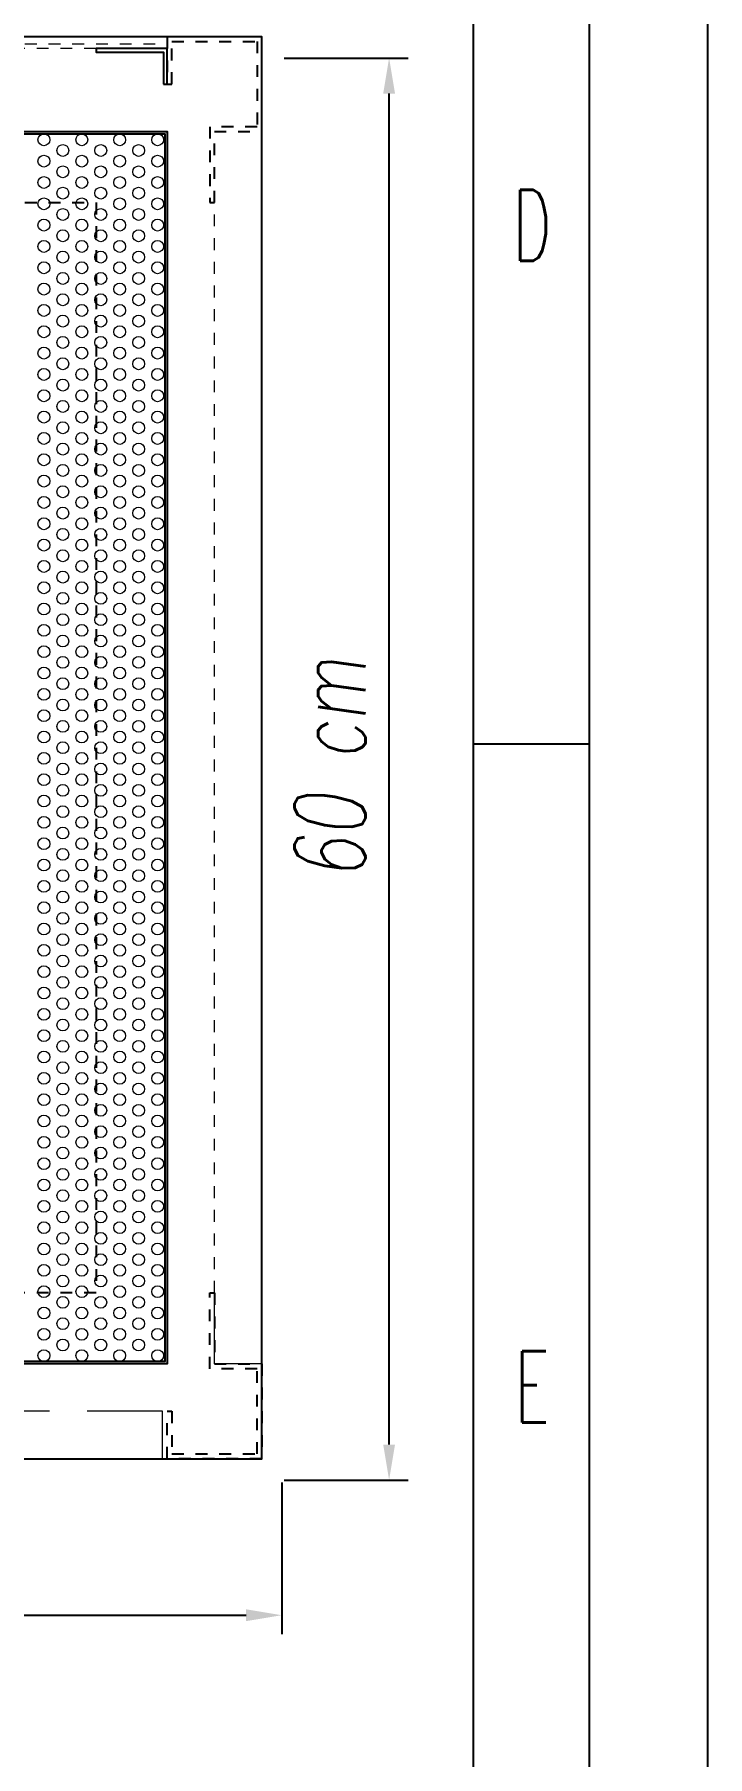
# Model space of a CAD drawing. Header units: millimetres. Extents: x 9130 to 9550, y -18883 to -17651.
# Drawn here: x 9521.3 to 9549.7, y -18825.1 to -18752.4 of the extents above; entities that cross this region are included whole.
import ezdxf

# ---------------------------------------------------------------- set-up
doc = ezdxf.new("R2010")
doc.units = ezdxf.units.MM
doc.linetypes.add('EPL_DASH', pattern=[1, 0.5, -0.5])
doc.linetypes.add('HIDDEN2', pattern=[4.7625, 3.175, -1.5875])
for name, color, linetype in [('00 uvodnice', 82, 'Continuous'), ('01-KOSTUR ORMARA', 7, 'Continuous'), ('OO cn60', 1, 'Continuous')]:
    doc.layers.add(name, color=color, linetype=linetype)
doc.layers.add('PDF14_Geometry', color=7, linetype='Continuous', true_color=0x58595a)
doc.styles.add('KOTE ZA MONNTAZU', font='simplex.shx', dxfattribs={"width": 0.7, "oblique": 8, "height": 3})
doc.styles.add('simboli', font='symbol.ttf', dxfattribs={"width": 0.6, "height": 2.2})
doc.dimstyles.new('Copy of KOTE ZA MONTAZU u cm', dxfattribs={"dimscale": 0, "dimtxt": 3, "dimasz": 1.5, "dimexe": 0.8, "dimexo": 0.1, "dimgap": 1, "dimtad": 1, "dimdec": 1, "dimzin": 12, "dimdsep": 46, "dimtxsty": 'KOTE ZA MONNTAZU', "dimcen": 1.5, "dimclrt": 1, "dimadec": 0, "dimazin": 0, "dimtfac": 1, "dimtdec": 1, "dimtmove": 0, "dimatfit": 3, "dimfxl": 1, "dimtolj": 2, "dimtzin": 0, "dimarcsym": 0})

# ---------------------------------------------------------------- blocks, each defined once
blk = doc.blocks.new('Zaglavlje A3 prazno-Sue')
at = {"color": 7, "true_color": 0xffffff}
blk.add_lwpolyline([(0, 297), (420, 297), (420, 0), (0, 0)], close=True, dxfattribs=at)
at = {"layer": '01-KOSTUR ORMARA'}
blk.add_line((410.1, 100.188), (415, 100.188), dxfattribs=at)
blk.add_lwpolyline([(7, 292), (415, 292), (415, 5), (7, 5)], close=True, dxfattribs=at)
blk.add_lwpolyline([(7, 287.099), (410.1, 287.099), (410.1, 5)], dxfattribs=at)
at = {"layer": 'OO cn60', "color": 0, "linetype": 'Continuous', "char_height": 3, "width": 8.2385, "attachment_point": 2, "style": 'simboli'}
for s, insert in [('{\\Fsimplex|c238;D}', (412.593, 123.555)), ('{\\Fsimplex|c238;E}', (412.593, 74.55))]:
    blk.add_mtext(s, dxfattribs=dict(at, insert=insert))
blk = doc.blocks.new('*D655')
at = {"layer": '00 uvodnice', "color": 0, "linetype": 'Continuous', "lineweight": -2, "transparency": 16777216}
for p, q in [((9471.69, -18813.511), (9471.69, -18819.914)), ((9531.69, -18813.511), (9531.69, -18819.914)), ((9473.19, -18819.114), (9530.19, -18819.114))]:
    blk.add_line(p, q, dxfattribs=at)
at = {"layer": '00 uvodnice', "color": 0, "linetype": 'Continuous', "transparency": 16777216}
for points in [[(9473.19, -18818.864), (9473.19, -18819.364), (9471.69, -18819.114)], [(9530.19, -18818.864), (9530.19, -18819.364), (9531.69, -18819.114)]]:
    blk.add_solid(points, dxfattribs=at)
at = {"layer": 'Defpoints', "color": 0, "linetype": 'Continuous', "transparency": 16777216}
for p in [(9471.69, -18813.411), (9531.69, -18813.411), (9531.69, -18819.114)]:
    blk.add_point(p, dxfattribs=at)
at = {"layer": '00 uvodnice', "color": 1, "linetype": 'Continuous', "transparency": 16777216, "insert": (9501.69, -18816.614), "char_height": 3, "attachment_point": 5, "style": 'KOTE ZA MONNTAZU'}
blk.add_mtext('\\A2;60 cm', dxfattribs=at)
blk = doc.blocks.new('*D656')
at = {"layer": '00 uvodnice', "color": 0, "linetype": 'Continuous', "lineweight": -2, "transparency": 16777216}
for p, q in [((9531.79, -18753.411), (9537.024, -18753.411)), ((9536.224, -18811.911), (9536.224, -18754.911)), ((9531.79, -18813.411), (9537.024, -18813.411))]:
    blk.add_line(p, q, dxfattribs=at)
at = {"layer": '00 uvodnice', "color": 0, "linetype": 'Continuous', "transparency": 16777216}
for points in [[(9535.974, -18754.911), (9536.474, -18754.911), (9536.224, -18753.411)], [(9535.974, -18811.911), (9536.474, -18811.911), (9536.224, -18813.411)]]:
    blk.add_solid(points, dxfattribs=at)
at = {"layer": 'Defpoints', "color": 0, "linetype": 'Continuous', "transparency": 16777216}
for p in [(9531.69, -18753.411), (9536.224, -18753.411), (9531.69, -18813.411)]:
    blk.add_point(p, dxfattribs=at)
at = {"layer": '00 uvodnice', "color": 1, "linetype": 'Continuous', "transparency": 16777216, "insert": (9533.724, -18783.411), "char_height": 3, "attachment_point": 5, "rotation": 90, "style": 'KOTE ZA MONNTAZU'}
blk.add_mtext('\\A2;60 cm', dxfattribs=at)

msp = doc.modelspace()

# ---------------------------------------------------------------- linework, layer by layer
at = {"color": 4, "linetype": 'EPL_DASH'}
for points in [[(9530.852, -18752.5111), (9526.852, -18752.5111), (9526.852, -18754.5111), (9527.052, -18754.5111), (9527.052, -18752.7111), (9530.652, -18752.7111), (9530.652, -18756.3111), (9528.652, -18756.3111), (9528.652, -18759.5111), (9528.852, -18759.5111), (9528.852, -18756.5111), (9530.852, -18756.5111), (9530.852, -18752.5111)], [(9530.852, -18812.5111), (9526.852, -18812.5111), (9526.852, -18810.5111), (9527.052, -18810.5111), (9527.052, -18812.3111), (9530.652, -18812.3111), (9530.652, -18808.7111), (9528.652, -18808.7111), (9528.652, -18805.5111), (9528.852, -18805.5111), (9528.852, -18808.5111), (9530.852, -18808.5111), (9530.852, -18812.5111)]]:
    msp.add_lwpolyline(points, dxfattribs=at)
at = {"color": 5, "linetype": 'EPL_DASH', "lineweight": 15}
for points in [[(9474.852, -18752.8111), (9526.852, -18752.8111), (9526.852, -18753.0111), (9474.852, -18753.0111)], [(9528.852, -18808.5111), (9528.852, -18756.5111), (9530.852, -18756.5111), (9530.852, -18808.5111)]]:
    msp.add_lwpolyline(points, close=True, dxfattribs=at)
at = {"color": 4}
msp.add_lwpolyline([(9526.702, -18754.5111), (9526.852, -18754.5111), (9526.852, -18753.0111), (9523.852, -18753.0111), (9523.852, -18753.1611), (9526.702, -18753.1611)], close=True, dxfattribs=at)
at = {"color": 5, "linetype": 'Continuous'}
for points in [[(9474.852, -18756.5111), (9526.852, -18756.5111), (9526.852, -18808.5111), (9474.852, -18808.5111)], [(9474.952, -18756.6111), (9526.752, -18756.6111), (9526.752, -18808.4111), (9474.952, -18808.4111)]]:
    msp.add_lwpolyline(points, close=True, dxfattribs=at)
at = {"color": 5, "linetype": 'EPL_DASH'}
msp.add_lwpolyline([(9477.852, -18759.5111), (9523.852, -18759.5111), (9523.852, -18805.5111), (9477.852, -18805.5111)], close=True, dxfattribs=at)
at = {"layer": '00 uvodnice', "color": 5, "linetype": 'Continuous'}
msp.add_lwpolyline([(9470.852, -18812.5111), (9530.852, -18812.5111), (9530.852, -18752.5111), (9470.852, -18752.5111), (9470.852, -18810.5111)], dxfattribs=at)
at = {"layer": '01-KOSTUR ORMARA', "color": 5, "linetype": 'HIDDEN2', "lineweight": 15}
msp.add_lwpolyline([(9526.652, -18812.5111), (9526.652, -18810.5111), (9475.052, -18810.5111), (9475.052, -18812.5111)], close=True, dxfattribs=at)
at = {"layer": 'PDF14_Geometry', "lineweight": 5}
for centre in [(9521.652, -18756.8611), (9523.252, -18756.8611), (9524.852, -18756.8611), (9526.452, -18756.8611), (9521.652, -18757.7611), (9522.452, -18757.3111), (9523.252, -18757.7611), (9524.052, -18757.3111), (9524.852, -18757.7611), (9525.652, -18757.3111), (9526.452, -18757.7611), (9522.452, -18758.2111), (9524.052, -18758.2111), (9525.652, -18758.2111), (9521.652, -18758.6611), (9522.452, -18759.1111), (9523.252, -18758.6611), (9524.052, -18759.1111), (9524.852, -18758.6611), (9525.652, -18759.1111), (9526.452, -18758.6611), (9521.652, -18759.5611), (9522.452, -18760.0111), (9523.252, -18759.5611), (9524.052, -18760.0111), (9524.852, -18759.5611), (9525.652, -18760.0111), (9526.452, -18759.5611), (9521.652, -18760.4611), (9523.252, -18760.4611), (9524.852, -18760.4611), (9526.452, -18760.4611), (9521.652, -18761.3611), (9522.452, -18760.9111), (9523.252, -18761.3611), (9524.052, -18760.9111), (9524.852, -18761.3611), (9525.652, -18760.9111), (9526.452, -18761.3611), (9522.452, -18761.8111), (9524.052, -18761.8111), (9525.652, -18761.8111), (9521.652, -18762.2611), (9522.452, -18762.7111), (9523.252, -18762.2611), (9524.052, -18762.7111), (9524.852, -18762.2611), (9525.652, -18762.7111), (9526.452, -18762.2611), (9521.652, -18763.1611), (9522.452, -18763.6111), (9523.252, -18763.1611), (9524.052, -18763.6111), (9524.852, -18763.1611), (9525.652, -18763.6111), (9526.452, -18763.1611), (9521.652, -18764.0611), (9523.252, -18764.0611), (9524.852, -18764.0611), (9526.452, -18764.0611), (9521.652, -18764.9611), (9522.452, -18764.5111), (9523.252, -18764.9611), (9524.052, -18764.5111), (9524.852, -18764.9611), (9525.652, -18764.5111), (9526.452, -18764.9611), (9521.652, -18765.8611), (9522.452, -18765.4111), (9523.252, -18765.8611), (9524.052, -18765.4111), (9524.852, -18765.8611), (9525.652, -18765.4111), (9526.452, -18765.8611), (9522.452, -18766.3111), (9524.052, -18766.3111), (9525.652, -18766.3111), (9521.652, -18766.7611), (9522.452, -18767.2111), (9523.252, -18766.7611), (9524.052, -18767.2111), (9524.852, -18766.7611), (9525.652, -18767.2111), (9526.452, -18766.7611), (9521.652, -18767.6611), (9523.252, -18767.6611), (9524.852, -18767.6611), (9526.452, -18767.6611), (9521.652, -18768.5611), (9522.452, -18768.1111), (9523.252, -18768.5611), (9524.052, -18768.1111), (9524.852, -18768.5611), (9525.652, -18768.1111), (9526.452, -18768.5611), (9521.652, -18769.4611), (9522.452, -18769.0111), (9523.252, -18769.4611), (9524.052, -18769.0111), (9524.852, -18769.4611), (9525.652, -18769.0111), (9526.452, -18769.4611), (9522.452, -18769.9111), (9524.052, -18769.9111), (9525.652, -18769.9111), (9521.652, -18770.3611), (9522.452, -18770.8111), (9523.252, -18770.3611), (9524.052, -18770.8111), (9524.852, -18770.3611), (9525.652, -18770.8111), (9526.452, -18770.3611), (9521.652, -18771.2611), (9523.252, -18771.2611), (9524.852, -18771.2611), (9526.452, -18771.2611), (9521.652, -18772.1611), (9522.452, -18771.7111), (9523.252, -18772.1611), (9524.052, -18771.7111), (9524.852, -18772.1611), (9525.652, -18771.7111), (9526.452, -18772.1611), (9521.652, -18773.0611), (9522.452, -18772.6111), (9523.252, -18773.0611), (9524.052, -18772.6111), (9524.852, -18773.0611), (9525.652, -18772.6111), (9526.452, -18773.0611), (9522.452, -18773.5111), (9524.052, -18773.5111), (9525.652, -18773.5111), (9521.652, -18773.9611), (9522.452, -18774.4111), (9523.252, -18773.9611), (9524.052, -18774.4111), (9524.852, -18773.9611), (9525.652, -18774.4111), (9526.452, -18773.9611), (9521.652, -18774.8611), (9522.452, -18775.3111), (9523.252, -18774.8611), (9524.052, -18775.3111), (9524.852, -18774.8611), (9525.652, -18775.3111), (9526.452, -18774.8611), (9521.652, -18775.7611), (9523.252, -18775.7611), (9524.852, -18775.7611), (9526.452, -18775.7611), (9521.652, -18776.6611), (9522.452, -18776.2111), (9523.252, -18776.6611), (9524.052, -18776.2111), (9524.852, -18776.6611), (9525.652, -18776.2111), (9526.452, -18776.6611), (9522.452, -18777.1111), (9524.052, -18777.1111), (9525.652, -18777.1111), (9521.652, -18777.5611), (9522.452, -18778.0111), (9523.252, -18777.5611), (9524.052, -18778.0111), (9524.852, -18777.5611), (9525.652, -18778.0111), (9526.452, -18777.5611), (9521.652, -18778.4611), (9522.452, -18778.9111), (9523.252, -18778.4611), (9524.052, -18778.9111), (9524.852, -18778.4611), (9525.652, -18778.9111), (9526.452, -18778.4611), (9521.652, -18779.3611), (9523.252, -18779.3611), (9524.852, -18779.3611), (9526.452, -18779.3611), (9521.652, -18780.2611), (9522.452, -18779.8111), (9523.252, -18780.2611), (9524.052, -18779.8111), (9524.852, -18780.2611), (9525.652, -18779.8111), (9526.452, -18780.2611), (9522.452, -18780.7111), (9524.052, -18780.7111), (9525.652, -18780.7111), (9521.652, -18781.1611), (9522.452, -18781.6111), (9523.252, -18781.1611), (9524.052, -18781.6111), (9524.852, -18781.1611), (9525.652, -18781.6111), (9526.452, -18781.1611), (9521.652, -18782.0611), (9522.452, -18782.5111), (9523.252, -18782.0611), (9524.052, -18782.5111), (9524.852, -18782.0611), (9525.652, -18782.5111), (9526.452, -18782.0611), (9521.652, -18782.9611), (9523.252, -18782.9611), (9524.852, -18782.9611), (9526.452, -18782.9611), (9521.652, -18783.8611), (9522.452, -18783.4111), (9523.252, -18783.8611), (9524.052, -18783.4111), (9524.852, -18783.8611), (9525.652, -18783.4111), (9526.452, -18783.8611), (9522.452, -18784.3111), (9524.052, -18784.3111), (9525.652, -18784.3111), (9521.652, -18784.7611), (9522.452, -18785.2111), (9523.252, -18784.7611), (9524.052, -18785.2111), (9524.852, -18784.7611), (9525.652, -18785.2111), (9526.452, -18784.7611), (9521.652, -18785.6611), (9522.452, -18786.1111), (9523.252, -18785.6611), (9524.052, -18786.1111), (9524.852, -18785.6611), (9525.652, -18786.1111), (9526.452, -18785.6611), (9521.652, -18786.5611), (9523.252, -18786.5611), (9524.852, -18786.5611), (9526.452, -18786.5611), (9521.652, -18787.4611), (9522.452, -18787.0111), (9523.252, -18787.4611), (9524.052, -18787.0111), (9524.852, -18787.4611), (9525.652, -18787.0111), (9526.452, -18787.4611), (9521.652, -18788.3611), (9522.452, -18787.9111), (9523.252, -18788.3611), (9524.052, -18787.9111), (9524.852, -18788.3611), (9525.652, -18787.9111), (9526.452, -18788.3611), (9522.452, -18788.8111), (9524.052, -18788.8111), (9525.652, -18788.8111), (9521.652, -18789.2611), (9522.452, -18789.7111), (9523.252, -18789.2611), (9524.052, -18789.7111), (9524.852, -18789.2611), (9525.652, -18789.7111), (9526.452, -18789.2611), (9521.652, -18790.1611), (9523.252, -18790.1611), (9524.852, -18790.1611), (9526.452, -18790.1611), (9521.652, -18791.0611), (9522.452, -18790.6111), (9523.252, -18791.0611), (9524.052, -18790.6111), (9524.852, -18791.0611), (9525.652, -18790.6111), (9526.452, -18791.0611), (9521.652, -18791.9611), (9522.452, -18791.5111), (9523.252, -18791.9611), (9524.052, -18791.5111), (9524.852, -18791.9611), (9525.652, -18791.5111), (9526.452, -18791.9611), (9522.452, -18792.4111), (9524.052, -18792.4111), (9525.652, -18792.4111), (9521.652, -18792.8611), (9522.452, -18793.3111), (9523.252, -18792.8611), (9524.052, -18793.3111), (9524.852, -18792.8611), (9525.652, -18793.3111), (9526.452, -18792.8611), (9521.652, -18793.7611), (9523.252, -18793.7611), (9524.852, -18793.7611), (9526.452, -18793.7611), (9521.652, -18794.6611), (9522.452, -18794.2111), (9523.252, -18794.6611), (9524.052, -18794.2111), (9524.852, -18794.6611), (9525.652, -18794.2111), (9526.452, -18794.6611), (9521.652, -18795.5611), (9522.452, -18795.1111), (9523.252, -18795.5611), (9524.052, -18795.1111), (9524.852, -18795.5611), (9525.652, -18795.1111), (9526.452, -18795.5611), (9522.452, -18796.0111), (9524.052, -18796.0111), (9525.652, -18796.0111), (9521.652, -18796.4611), (9522.452, -18796.9111), (9523.252, -18796.4611), (9524.052, -18796.9111), (9524.852, -18796.4611), (9525.652, -18796.9111), (9526.452, -18796.4611), (9521.652, -18797.3611), (9522.452, -18797.8111), (9523.252, -18797.3611), (9524.052, -18797.8111), (9524.852, -18797.3611), (9525.652, -18797.8111), (9526.452, -18797.3611), (9521.652, -18798.2611), (9523.252, -18798.2611), (9524.852, -18798.2611), (9526.452, -18798.2611), (9521.652, -18799.1611), (9522.452, -18798.7111), (9523.252, -18799.1611), (9524.052, -18798.7111), (9524.852, -18799.1611), (9525.652, -18798.7111), (9526.452, -18799.1611), (9522.452, -18799.6111), (9524.052, -18799.6111), (9525.652, -18799.6111), (9521.652, -18800.0611), (9522.452, -18800.5111), (9523.252, -18800.0611), (9524.052, -18800.5111), (9524.852, -18800.0611), (9525.652, -18800.5111), (9526.452, -18800.0611), (9521.652, -18800.9611), (9522.452, -18801.4111), (9523.252, -18800.9611), (9524.052, -18801.4111), (9524.852, -18800.9611), (9525.652, -18801.4111), (9526.452, -18800.9611), (9521.652, -18801.8611), (9523.252, -18801.8611), (9524.852, -18801.8611), (9526.452, -18801.8611), (9521.652, -18802.7611), (9522.452, -18802.3111), (9523.252, -18802.7611), (9524.052, -18802.3111), (9524.852, -18802.7611), (9525.652, -18802.3111), (9526.452, -18802.7611), (9522.452, -18803.2111), (9524.052, -18803.2111), (9525.652, -18803.2111), (9521.652, -18803.6611), (9522.452, -18804.1111), (9523.252, -18803.6611), (9524.052, -18804.1111), (9524.852, -18803.6611), (9525.652, -18804.1111), (9526.452, -18803.6611), (9521.652, -18804.5611), (9522.452, -18805.0111), (9523.252, -18804.5611), (9524.052, -18805.0111), (9524.852, -18804.5611), (9525.652, -18805.0111), (9526.452, -18804.5611), (9521.652, -18805.4611), (9523.252, -18805.4611), (9524.852, -18805.4611), (9526.452, -18805.4611), (9521.652, -18806.3611), (9522.452, -18805.9111), (9523.252, -18806.3611), (9524.052, -18805.9111), (9524.852, -18806.3611), (9525.652, -18805.9111), (9526.452, -18806.3611), (9521.652, -18807.2611), (9522.452, -18806.8111), (9523.252, -18807.2611), (9524.052, -18806.8111), (9524.852, -18807.2611), (9525.652, -18806.8111), (9526.452, -18807.2611), (9522.452, -18807.7111), (9524.052, -18807.7111), (9525.652, -18807.7111), (9521.652, -18808.1611), (9523.252, -18808.1611), (9524.852, -18808.1611), (9526.452, -18808.1611)]:
    msp.add_circle(centre, 0.25, dxfattribs=at)

# ---------------------------------------------------------------- block references
msp.add_blockref('Zaglavlje A3 prazno-Sue', (9129.6679, -18882.5286))

# ---------------------------------------------------------------- dimensions: what is measured, and where the dimension line sits
at = {"layer": '00 uvodnice', "color": 4, "linetype": 'Continuous'}
dim = msp.add_linear_dim(base=(9536.224, -18753.4114), p1=(9531.6895, -18813.4114), p2=(9531.6895, -18753.4114), angle=90, dimstyle='Copy of KOTE ZA MONTAZU u cm', override={"dimscale": 1, "dimpost": ' cm'}, dxfattribs=at)
dim.commit()
dim.dimension.update_dxf_attribs({"geometry": '*D656', "text_midpoint": (9536.224, -18783.4114), "dimtype": 160})
dim = msp.add_linear_dim(base=(9531.6895, -18819.1138), p1=(9471.6895, -18813.4114), p2=(9531.6895, -18813.4114), dimstyle='Copy of KOTE ZA MONTAZU u cm', override={"dimscale": 1, "dimpost": ' cm'}, dxfattribs=at)
dim.commit()
dim.dimension.update_dxf_attribs({"geometry": '*D655', "text_midpoint": (9501.6895, -18819.1138), "dimtype": 160})

doc.saveas('drawing.dxf')
